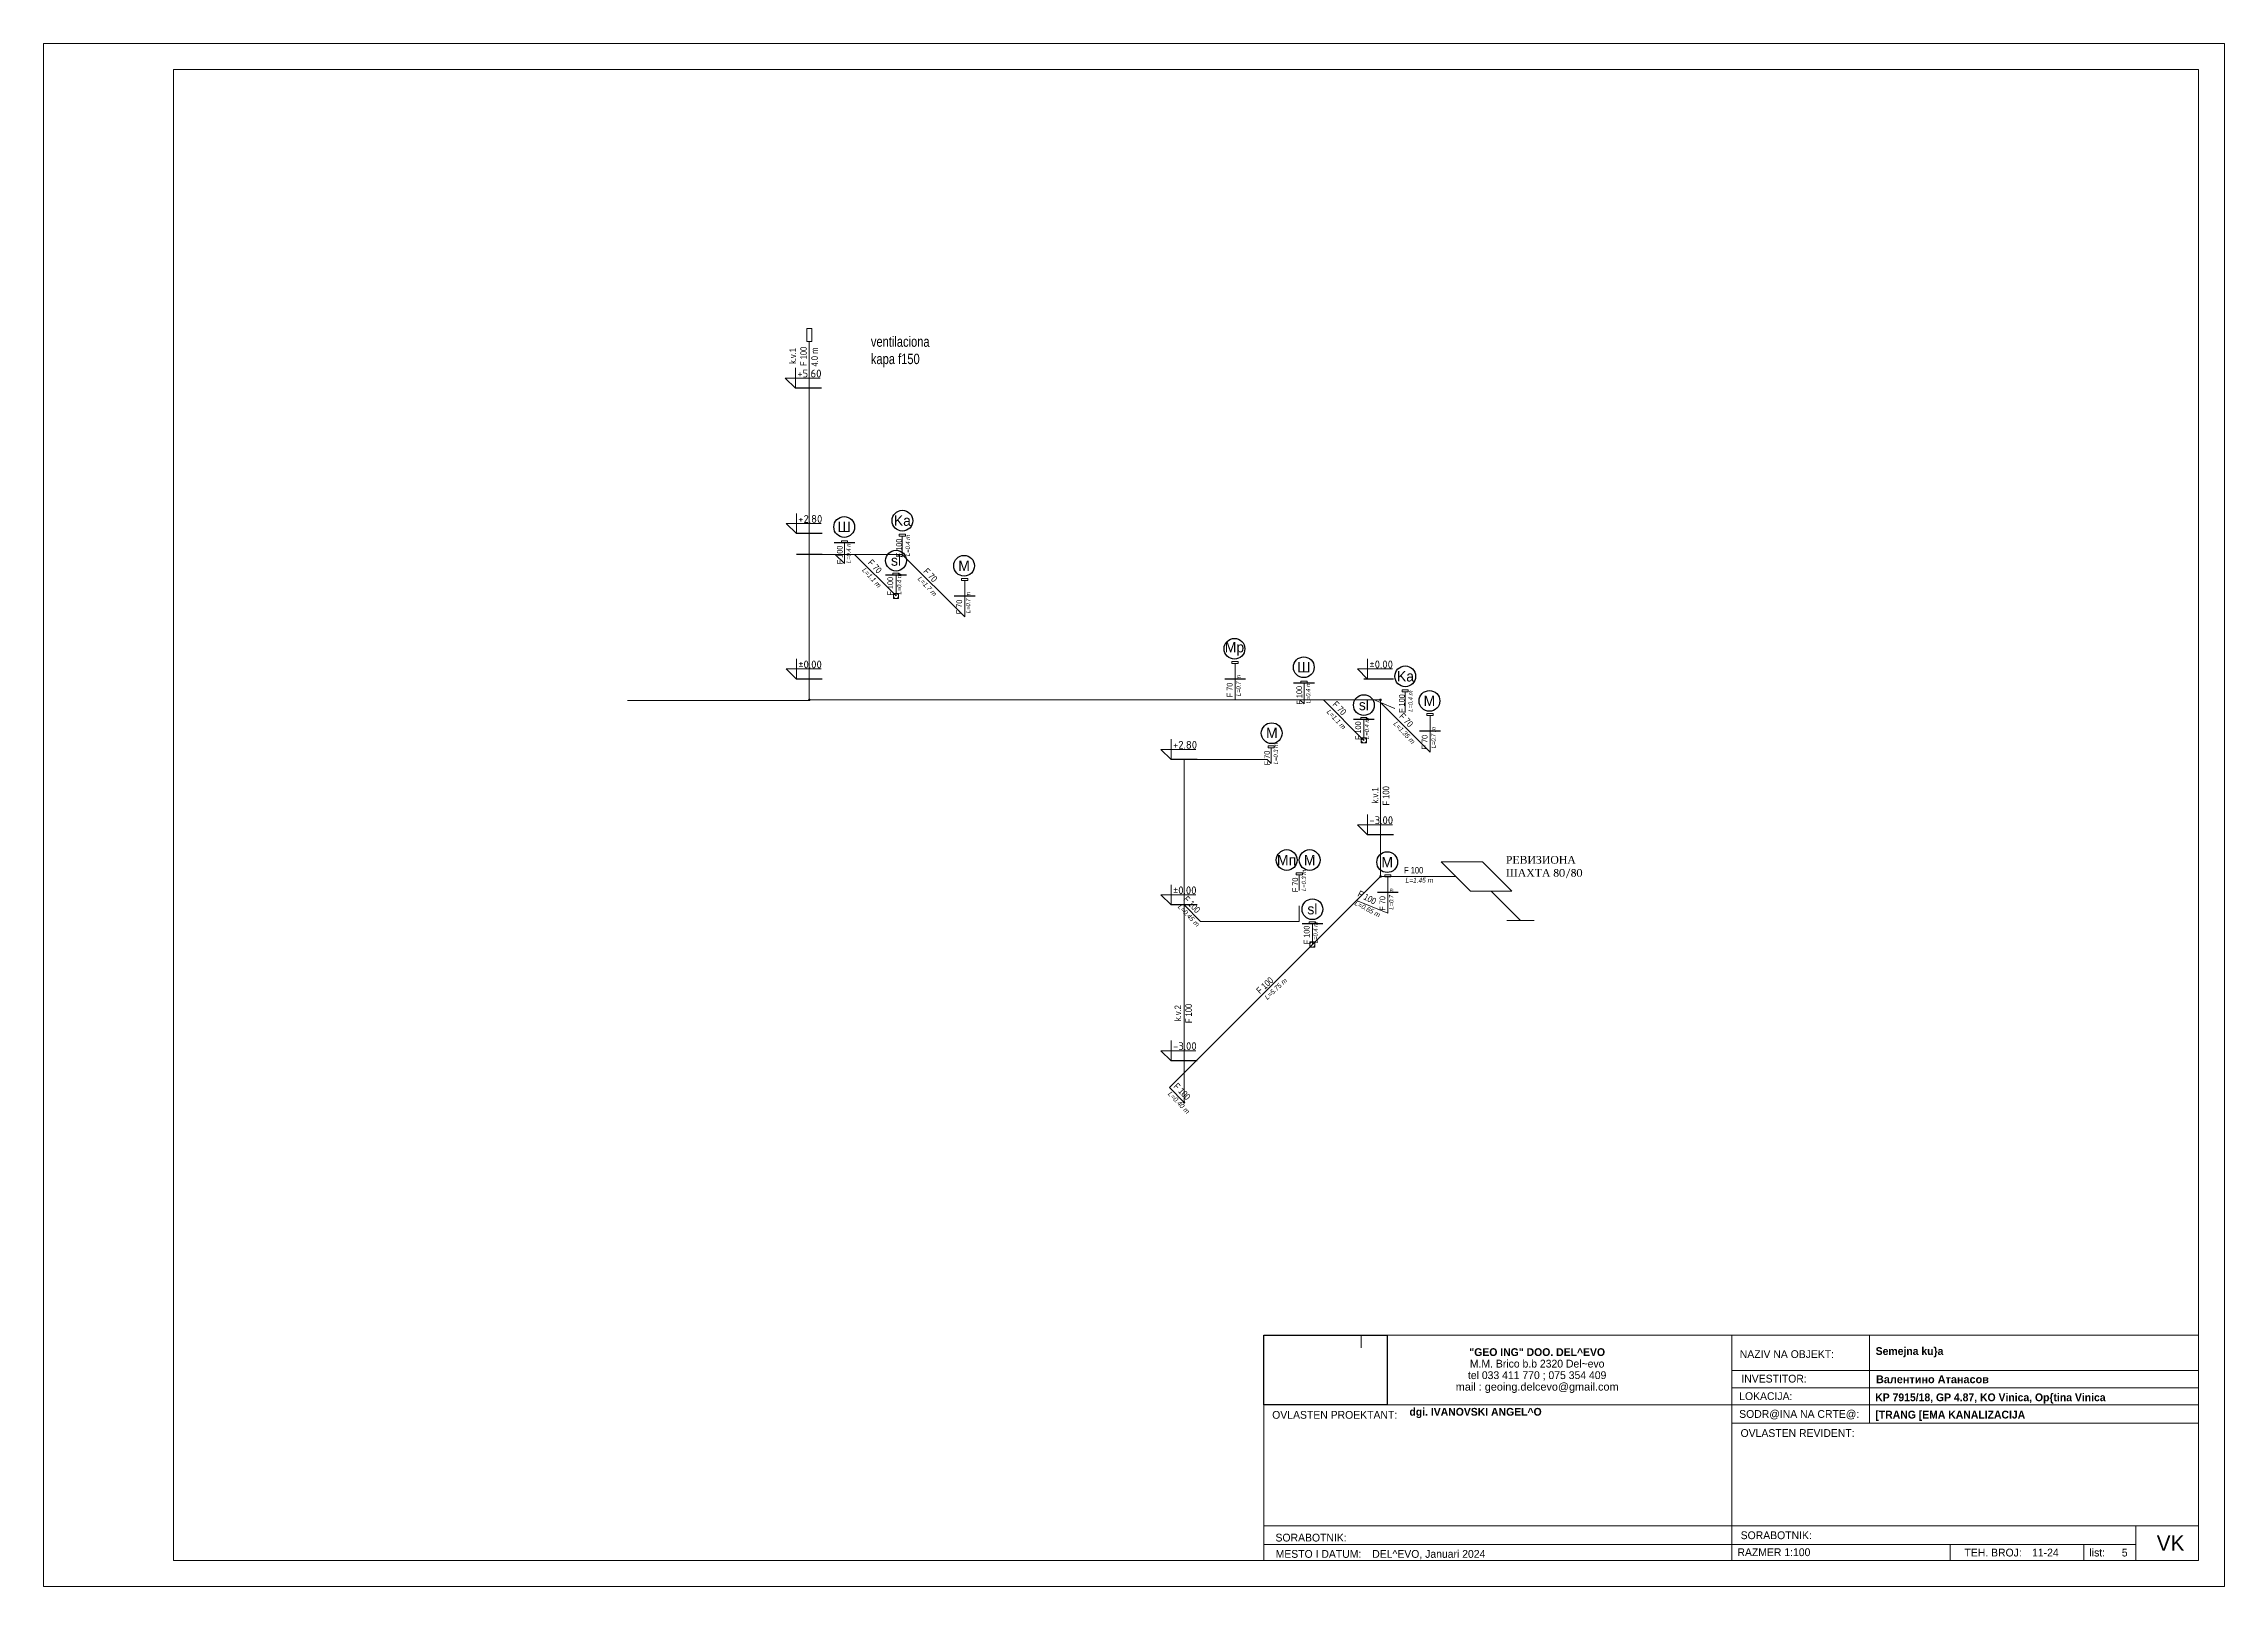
# Model space of a CAD drawing. Extents: x 19704 to 238216, y -31136 to 55916.
# Drawn here: x 94942 to 136942, y 26216 to 55916 of the extents above; entities that cross this region are included whole.
import ezdxf

# ---------------------------------------------------------------- set-up
doc = ezdxf.new("R2010")
doc.units = 0
doc.header["$LTSCALE"] = 5
doc.header["$MEASUREMENT"] = 0
doc.linetypes.add('ACAD_ISO03W100', pattern=[30, 12, -18])
doc.linetypes.add('Dot & Dashed', pattern=[670.277762, 317.5, -176.388889, 0, -176.388874])
for name, color, linetype, lineweight in [('0.30', 7, 'Continuous', 30), ('2D Drafting - General_Pen_No__6', 5, 'Continuous', 13), ('kanalizacija', 245, 'Continuous', 35), ('koti', 250, 'Continuous', 13), ('Lines_Pen_No__1', 7, 'Continuous', 13), ('Pecat_Pen_No__1', 7, 'Continuous', 13), ('Roofs_Pen_No__1', 7, 'Continuous', 13), ('Text blocks_Pen_No__1', 7, 'Continuous', 13)]:
    doc.layers.add(name, color=color, linetype=linetype, lineweight=lineweight)
doc.layers.add('Lines_Pen_No__99', color=7, linetype='Continuous', lineweight=13, true_color=0xaad2ff)
doc.layers.add('OSKI', color=7, linetype='Continuous', lineweight=20, true_color=0x156a84)
doc.styles.add('GENERATED_STYLE_1', font='GOTHIC.TTF')
doc.styles.add('GENERATED_STYLE_5', font='arialbd.ttf')
doc.styles.add('GENERATED_STYLE_6', font='Cambria Math.ttf')
doc.styles.add('KIRILICA', font='MCSWIS.TTF', dxfattribs={"width": 0.8, "height": 20})
picture_1 = doc.add_image_def('image1.jpg', size_in_pixel=(1216, 687))

msp = doc.modelspace()

# ---------------------------------------------------------------- linework, layer by layer
at = {"color": 6, "linetype": 'ACAD_ISO03W100', "lineweight": 13, "ltscale": 5}
for p, q in [((120688.9, 43233.5), (121163.5, 43036.9)), ((119125.3, 39015.1), (119125.3, 39615.1))]:
    msp.add_line(p, q, dxfattribs=at)
for centre in [(110361, 46611.7), (111481.5, 46732.6), (111358.5, 45963.6), (112669.3, 45865.1), (117877.3, 44267.2), (119211.7, 43911), (121166.1, 43736), (120369.1, 43183), (121631.9, 43262.9), (118593.7, 42640.9), (118883.2, 40199.6), (119324.9, 40199.6), (120818.4, 40158.8), (119377.7, 39252)]:
    msp.add_circle(centre, 200)
at = {"layer": '0.30'}
for p, q in [((109920.3, 49283.2), (109420.3, 49283.2)), ((109938.9, 46483.2), (109438.9, 46483.2)), ((110566.3, 46305.8), (110166.3, 46305.8)), ((109938.9, 46083.2), (109438.9, 46083.2)), ((111558.5, 45683.6), (111158.5, 45683.6)), ((112881, 45281.1), (112481, 45281.1)), ((109938.9, 43683.2), (109438.9, 43683.2)), ((118088.9, 43683.2), (117688.9, 43683.2)), ((120768.9, 43681.2), (120368.9, 43681.2)), ((120938.9, 43683.2), (120438.9, 43683.2)), ((119417, 43605.1), (119017, 43605.1)), ((120569.1, 42903), (120169.1, 42903)), ((121843.5, 42678.9), (121443.5, 42678.9)), ((117155.9, 42134.5), (116655.9, 42134.5)), ((120938.9, 40683.2), (120438.9, 40683.2)), ((121030.1, 39574.7), (120630.1, 39574.7)), ((117155.9, 39334.5), (116655.9, 39334.5)), ((119577.7, 38972), (119177.7, 38972)), ((117155.9, 36334.5), (116655.9, 36334.5))]:
    msp.add_line(p, q, dxfattribs=at)
at = {"layer": '2D Drafting - General_Pen_No__6'}
for p, q in [((109688.9, 49283.2), (109688.9, 50183.2)), ((109688.9, 46483.2), (109688.9, 49283.2)), ((109688.9, 43683.2), (109688.9, 46483.2)), ((110366.3, 45905.8), (110366.3, 46305.8)), ((111478.9, 46033.5), (111478.9, 46433.5)), ((109688.9, 46083.2), (110188.9, 46083.2)), ((110188.9, 46083.2), (110366.3, 45905.8)), ((110188.9, 46083.2), (110558.9, 46083.2)), ((110558.9, 46083.2), (111358.5, 45283.6)), ((110558.9, 46083.2), (111478.9, 46083.2)), ((111358.9, 46083.2), (111478.9, 46033.5)), ((111478.9, 46083.2), (111358.9, 46083.2)), ((111478.9, 46083.2), (112681, 44881.1)), ((111358.5, 45283.6), (111358.5, 45683.6)), ((112681, 45581.1), (112681, 45281.1)), ((112681, 44881.1), (112681, 45281.1)), ((109688.9, 43683.2), (109688.9, 43283.2)), ((117888.9, 43983.2), (117888.9, 43683.2)), ((117888.9, 43283.2), (117888.9, 43683.2)), ((120688.9, 43283.2), (109688.9, 43283.2)), ((119138.9, 43283.2), (119217, 43205.1)), ((119217, 43205.1), (119217, 43605.1)), ((119588.9, 43283.2), (120369.1, 42503)), ((120568.9, 43283.2), (120688.9, 43233.5)), ((120688.9, 43283.2), (120688.9, 39883.2)), ((121163.5, 43036.9), (121163.5, 43436.9)), ((120369.1, 42503), (120369.1, 42903)), ((120688.9, 43233.5), (121643.5, 42278.9)), ((121643.5, 42978.9), (121643.5, 42678.9)), ((121643.5, 42278.9), (121643.5, 42678.9)), ((116905.9, 39334.5), (116905.9, 42134.5)), ((116905.9, 42134.5), (118505.9, 42134.5)), ((118505.9, 42134.5), (118584, 42056.4)), ((118584, 42356.4), (118584, 42056.4)), ((119125.3, 39915.1), (119125.3, 39615.1)), ((116623.1, 35817.3), (120688.9, 39883.2)), ((120688.9, 39883.2), (122138.9, 39883.2)), ((120830.1, 39874.7), (120830.1, 39574.7)), ((120830.1, 39174.7), (120830.1, 39574.7)), ((122821.8, 39600.3), (123387.5, 39034.7)), ((116905.9, 39334.5), (116905.9, 35534.5)), ((116905.9, 39334.5), (117225.3, 39015.1)), ((120229.3, 39423.6), (120830.1, 39174.7)), ((117225.3, 39015.1), (119125.3, 39015.1)), ((119377.7, 38572), (119377.7, 38972)), ((123649.5, 39034.7), (123125.4, 39034.7)), ((116623.1, 35817.3), (116905.9, 35534.5))]:
    msp.add_line(p, q, dxfattribs=at)
at = {"layer": '2D Drafting - General_Pen_No__6', "flags": 128}
msp.add_lwpolyline([(109738.9, 50183.2), (109638.9, 50183.2), (109638.9, 50433.2), (109738.9, 50433.2), (109738.9, 50183.2)], dxfattribs=at)
at = {"layer": '2D Drafting - General_Pen_No__6'}
for points in [[(110426.3, 46305.8), (110306.3, 46305.8), (110306.3, 46345.8), (110426.3, 46345.8)], [(111538.9, 46433.5), (111418.9, 46433.5), (111418.9, 46473.5), (111538.9, 46473.5)], [(111418.5, 45683.6), (111298.5, 45683.6), (111298.5, 45723.6), (111418.5, 45723.6)], [(112741, 45581.1), (112621, 45581.1), (112621, 45621.1), (112741, 45621.1)], [(117948.9, 43983.2), (117828.9, 43983.2), (117828.9, 44023.2), (117948.9, 44023.2)], [(119277, 43605.1), (119157, 43605.1), (119157, 43645.1), (119277, 43645.1)], [(121223.5, 43436.9), (121103.5, 43436.9), (121103.5, 43476.9), (121223.5, 43476.9)], [(120429.1, 42903), (120309.1, 42903), (120309.1, 42943), (120429.1, 42943)], [(121703.5, 42978.9), (121583.5, 42978.9), (121583.5, 43018.9), (121703.5, 43018.9)], [(118644, 42356.4), (118524, 42356.4), (118524, 42396.4), (118644, 42396.4)], [(119185.3, 39915.1), (119065.3, 39915.1), (119065.3, 39955.1), (119185.3, 39955.1)], [(120890.1, 39874.7), (120770.1, 39874.7), (120770.1, 39914.7), (120890.1, 39914.7)], [(119437.7, 38972), (119317.7, 38972), (119317.7, 39012), (119437.7, 39012)]]:
    msp.add_lwpolyline(points, close=True, dxfattribs=at)
for points in [[(109694.5, 43269.2), (106189.5, 43268.2)], [(123221.8, 39600.3), (122421.8, 39600.3), (121856.1, 40166), (122656.1, 40166), (123221.8, 39600.3)]]:
    msp.add_lwpolyline(points, dxfattribs=at)
at = {"layer": 'koti'}
for p, q in [((109225.3, 49478.2), (109420.3, 49283.2)), ((109243.9, 46678.2), (109438.9, 46483.2)), ((109243.9, 43878.2), (109438.9, 43683.2)), ((120243.9, 43878.2), (120438.9, 43683.2)), ((116460.9, 42329.5), (116655.9, 42134.5)), ((120243.9, 40878.2), (120438.9, 40683.2)), ((116460.9, 39529.5), (116655.9, 39334.5)), ((116460.9, 36529.5), (116655.9, 36334.5))]:
    msp.add_line(p, q, dxfattribs=at)
for points in [[(109420.3, 49478.2), (109420.3, 49673.2)], [(109900.1, 49478.2), (109225.3, 49478.2)], [(109420.3, 49478.2), (109420.3, 49283.2)], [(109918.8, 46678.2), (109243.9, 46678.2)], [(109438.9, 46678.2), (109438.9, 46873.2)], [(109438.9, 46678.2), (109438.9, 46483.2)], [(109918.8, 43878.2), (109243.9, 43878.2)], [(109438.9, 43878.2), (109438.9, 44073.2)], [(109438.9, 43878.2), (109438.9, 43683.2)], [(120918.8, 43878.2), (120243.9, 43878.2)], [(120438.9, 43878.2), (120438.9, 44073.2)], [(120438.9, 43878.2), (120438.9, 43683.2)], [(116655.9, 42329.5), (116655.9, 42524.5)], [(117135.7, 42329.5), (116460.9, 42329.5)], [(116655.9, 42329.5), (116655.9, 42134.5)], [(120918.8, 40878.2), (120243.9, 40878.2)], [(120438.9, 40878.2), (120438.9, 41073.2)], [(120438.9, 40878.2), (120438.9, 40683.2)], [(117135.7, 39529.5), (116460.9, 39529.5)], [(116655.9, 39529.5), (116655.9, 39724.5)], [(116655.9, 39529.5), (116655.9, 39334.5)], [(116655.9, 36529.5), (116655.9, 36724.5)], [(117135.7, 36529.5), (116460.9, 36529.5)], [(116655.9, 36529.5), (116655.9, 36334.5)]]:
    msp.add_lwpolyline(points, dxfattribs=at)
at = {"layer": 'Lines_Pen_No__1', "linetype": 'Continuous'}
for p, q in [((136442, 31050.9), (127452.9, 31050.9)), ((127452.9, 29358.9), (136442, 29358.9)), ((131661.9, 27020), (131661.9, 26716.5)), ((134235.8, 27020), (134235.8, 26716.5))]:
    msp.add_line(p, q, dxfattribs=at)
at = {"layer": 'Lines_Pen_No__1'}
msp.add_line((127452.9, 26716.5), (127452.9, 31050.9), dxfattribs=at)
at = {"layer": 'Lines_Pen_No__1', "linetype": 'Continuous', "flags": 128}
for points in [[(118442, 31050.9), (127452.9, 31050.9)], [(118442, 26716.5), (118442, 31050.9), (127452.9, 31050.9)], [(130108.9, 31050.9), (130108.9, 29358.9)], [(127452.9, 30369.4), (136442, 30369.4)], [(127452.9, 30039.4), (136442, 30039.4)], [(118442, 29709.4), (127452.9, 29709.4)], [(127452.9, 29709.4), (136442, 29709.4)], [(118442, 27380.9), (136442, 27380.9)], [(135235.8, 27080.9), (135235.8, 26716.5), (135235.8, 27380.9)], [(118442, 27020), (135235.8, 27020)], [(118442, 26716.5), (136442, 26716.5)]]:
    msp.add_lwpolyline(points, dxfattribs=at)
at = {"layer": 'Lines_Pen_No__1', "linetype": 'Continuous'}
for centre, radius in [((111358.5, 45283.6), 50), ((109688.9, 43283.2), 15), ((120688.9, 43283.2), 15), ((120369.1, 42503), 50), ((120688.9, 39883.2), 15), ((119377.7, 38572), 50), ((116905.9, 35534.5), 15)]:
    msp.add_circle(centre, radius, dxfattribs=at)
at = {"layer": 'Lines_Pen_No__99', "linetype": 'Continuous', "flags": 128}
for points in [[(111308.5, 45283.6), (111308.5, 45333.6), (111408.5, 45333.6), (111408.5, 45233.6), (111308.5, 45233.6)], [(120319.1, 42503), (120319.1, 42553), (120419.1, 42553), (120419.1, 42453), (120319.1, 42453)], [(119327.7, 38572), (119327.7, 38622), (119427.7, 38622), (119427.7, 38522), (119327.7, 38522)]]:
    msp.add_lwpolyline(points, close=True, dxfattribs=at)
at = {"layer": 'OSKI', "linetype": 'Dot & Dashed'}
msp.add_line((120317, 31050.9), (120317, 30807.3), dxfattribs=at)
at = {"layer": 'Roofs_Pen_No__1'}
for points in [[(94942, 26216.5), (136942, 26216.5), (136942, 55916.5), (94942, 55916.5)], [(97442, 26716.5), (136442, 26716.5), (136442, 55416.5), (97442, 55416.5)]]:
    msp.add_lwpolyline(points, close=True, dxfattribs=at)

# ---------------------------------------------------------------- texts
at = {"color": 7, "lineweight": 15, "extrusion": (0, 0, -1), "char_height": 200, "width": 250, "attachment_point": 5, "text_direction": (-1, 0, 0), "style": 'GENERATED_STYLE_1'}
for s, insert in [('{\\fArial|b0|i0|c204|p34;Ш}', (110361, 46611.7)), ('{\\fMAC C Swiss|b0|i0|c0|p34;M}', (112669.3, 45865.1)), ('{\\fArial|b0|i0|c204|p34;Ш}', (119211.7, 43911)), ('{\\fMAC C Swiss|b0|i0|c0|p34;M}', (121631.9, 43262.9)), ('{\\fMAC C Swiss|b0|i0|c0|p34;M}', (118597.3, 42646.1)), ('{\\fMAC C Swiss|b0|i0|c0|p34;M}', (119324.9, 40199.6)), ('{\\fMAC C Swiss|b0|i0|c0|p34;M}', (120818.4, 40158.8))]:
    msp.add_mtext(s, dxfattribs=dict(at, insert=insert))
at = {"color": 7, "lineweight": 15, "char_height": 200, "width": 250, "attachment_point": 5, "style": 'GENERATED_STYLE_1'}
for s, insert in [('{\\fMAC C Swiss|b0|i0|c0|p34;Ka}', (111481.5, 46732.6)), ('{\\fMAC C Swiss|b0|i0|c0|p34;sl}', (111358.5, 45963.6)), ('{\\fMAC C Swiss|b0|i0|c0|p34;Mp}', (117877.3, 44267.2)), ('{\\fMAC C Swiss|b0|i0|c0|p34;Ka}', (121170.8, 43736)), ('{\\fMAC C Swiss|b0|i0|c0|p34;sl}', (120369.1, 43183)), ('{\\fMAC C Swiss|b0|i0|c0|p34;M\\fArial|b0|i0|c204|p34;п}', (118883.2, 40199.6)), ('{\\fMAC C Swiss|b0|i0|c0|p34;sl}', (119378, 39252))]:
    msp.add_mtext(s, dxfattribs=dict(at, insert=insert))
at = {"layer": '2D Drafting - General_Pen_No__6', "insert": (110874.9, 50280.3), "char_height": 200, "width": 2045.44, "attachment_point": 1, "style": 'KIRILICA'}
msp.add_mtext('ventilaciona \\Pkapa f150', dxfattribs=at)
at = {"layer": 'kanalizacija', "ltscale": 50, "attachment_point": 1, "style": 'KIRILICA'}
for s, insert, char_height, width, rotation in [(' k.v.1\\PF 100', (109306.8, 49708.8), 125, 593.899, 90), ('4.0 m', (109728.4, 49700.6), 125, 551.402, 90), (' F 100\\P{\\H0.75x;  \\fArial|b0|i1|c0|p34;L\\fMacedonian Tms|b0|i1|c0|p18;=0.4\\fArial|b0|i1|c0|p34; m}', (110220, 45854), 110, 670.693, 90), (' F 100\\P{\\H0.75x;  \\fArial|b0|i1|c0|p34;L\\fMacedonian Tms|b0|i1|c0|p18;=0.4\\fArial|b0|i1|c0|p34; m}', (111360.2, 45989.5), 110, 670.693, 90), (' F 70\\P{\\H0.75x;  \\fArial|b0|i1|c0|p34;L\\fMacedonian Tms|b0|i1|c0|p18;=1.1\\fArial|b0|i1|c0|p34; m\\fMacedonian Tms|b0|i1|c0|p18; }', (110870.9, 46030.2), 125, 670.693, 313.13262), (' F 70\\P{\\H0.75x;  \\fArial|b0|i1|c0|p34;L\\fMacedonian Tms|b0|i1|c0|p18;=1.7\\fArial|b0|i1|c0|p34; m\\fMacedonian Tms|b0|i1|c0|p18; }', (111940.7, 45863.8), 125, 670.693, 313.13262), (' F 100\\P{\\H0.75x;  \\fArial|b0|i1|c0|p34;L\\fMacedonian Tms|b0|i1|c0|p18;=0.4\\fArial|b0|i1|c0|p34; m}', (111193.6, 45250.4), 110, 670.693, 90), (' F 70\\P{\\H0.75x;  \\fArial|b0|i1|c0|p34;L\\fMacedonian Tms|b0|i1|c0|p18;=0.7\\fArial|b0|i1|c0|p34; m}', (112522, 44890.8), 110, 670.693, 90), (' F 70\\P{\\H0.75x;  \\fArial|b0|i1|c0|p34;L\\fMacedonian Tms|b0|i1|c0|p18;=0.7\\fArial|b0|i1|c0|p34; m}', (117729.9, 43292.9), 110, 670.693, 90), (' F 100\\P{\\H0.75x;  \\fArial|b0|i1|c0|p34;L\\fMacedonian Tms|b0|i1|c0|p18;=0.4\\fArial|b0|i1|c0|p34; m}', (119074.5, 43151.2), 110, 670.693, 90.86492), (' F 70\\P{\\H0.75x;  \\fArial|b0|i1|c0|p34;L\\fMacedonian Tms|b0|i1|c0|p18;=1.1\\fArial|b0|i1|c0|p34; m\\fMacedonian Tms|b0|i1|c0|p18; }', (119818.5, 43302.5), 125, 670.693, 313.13262), (' F 100\\P{\\H0.75x;  \\fArial|b0|i1|c0|p34;L\\fMacedonian Tms|b0|i1|c0|p18;=0.4\\fArial|b0|i1|c0|p34; m}', (121044.8, 42992.9), 110, 670.693, 90), (' F 100\\P{\\H0.75x;  \\fArial|b0|i1|c0|p34;L\\fMacedonian Tms|b0|i1|c0|p18;=0.4\\fArial|b0|i1|c0|p34; m}', (120204.2, 42469.8), 110, 670.693, 90), (' F 70\\P{\\H0.75x;  \\fArial|b0|i1|c0|p34;L\\fMacedonian Tms|b0|i1|c0|p18;=1.35\\fArial|b0|i1|c0|p34; m\\fMacedonian Tms|b0|i1|c0|p18; }', (121104, 43072.7), 125, 670.693, 313.13262), (' F 70\\P{\\H0.75x;  \\fArial|b0|i1|c0|p34;L\\fMacedonian Tms|b0|i1|c0|p18;=0.7\\fArial|b0|i1|c0|p34; m}', (121484.5, 42288.6), 110, 670.693, 90), (' F 70\\P{\\H0.75x;  \\fArial|b0|i1|c0|p34;L\\fMacedonian Tms|b0|i1|c0|p18;=0.3\\fArial|b0|i1|c0|p34; m}', (118449, 41983.1), 110, 670.693, 90), (' k.v.1\\PF 100', (120523.8, 41250), 125, 593.899, 90), (' F 70\\P{\\H0.75x;  \\fArial|b0|i1|c0|p34;L\\fMacedonian Tms|b0|i1|c0|p18;=0.3\\fArial|b0|i1|c0|p34; m}', (118990.3, 39541.8), 110, 670.693, 90), (' F 100\\P{\\H0.75x;  \\fArial|b0|i1|c0|p34;L\\fMacedonian Tms|b0|i1|c0|p18;=0.45\\fArial|b0|i1|c0|p34; m}', (116947.2, 39550.6), 125, 670.693, 313.92336), (' F 100\\P{\\H0.75x;  \\fArial|b0|i1|c0|p34;L\\fMacedonian Tms|b0|i1|c0|p18;=0.65\\fArial|b0|i1|c0|p34; m\\fMacedonian Tms|b0|i1|c0|p18; }', (120258.7, 39639.2), 125, 670.693, 332.435), (' F 70\\P{\\H0.75x;  \\fArial|b0|i1|c0|p34;L\\fMacedonian Tms|b0|i1|c0|p18;=0.7\\fArial|b0|i1|c0|p34; m}', (120671, 39184.4), 110, 670.693, 90), (' F 100\\P{\\H0.75x;  \\fArial|b0|i1|c0|p34;L\\fMacedonian Tms|b0|i1|c0|p18;=0.4\\fArial|b0|i1|c0|p34; m}', (119212.7, 38538.8), 110, 670.693, 90), (' F 100\\P{\\H0.75x;  \\fArial|b0|i1|c0|p34;L\\fMacedonian Tms|b0|i1|c0|p18;=5.75\\fArial|b0|i1|c0|p34; m}', (118253, 37678.8), 125, 670.693, 42.83864), (' k.v.2\\PF 100', (116723, 37059.6), 125, 593.899, 90), (' F 100\\P{\\H0.75x;  \\fArial|b0|i1|c0|p34;L\\fMacedonian Tms|b0|i1|c0|p18;=0.40\\fArial|b0|i1|c0|p34; m}', (116756.4, 35949.2), 125, 670.693, 313.92336)]:
    msp.add_mtext(s, dxfattribs=dict(at, insert=insert, char_height=char_height, width=width, rotation=rotation))
at = {"layer": 'kanalizacija', "ltscale": 50, "insert": (121101.2, 40065.5), "char_height": 125, "width": 670.693, "attachment_point": 1, "style": 'KIRILICA'}
msp.add_mtext(' F 100\\P{\\H0.75x;  \\fArial|b0|i1|c0|p34;L\\fMacedonian Tms|b0|i1|c0|p18;=1.45\\fArial|b0|i1|c0|p34; m}', dxfattribs=at)
at = {"layer": 'koti', "char_height": 150, "width": 325.258, "attachment_point": 1}
for s, insert in [('{\\fISOCPEUR|b0|i0|c0|p34;+5.60}', (109456.4, 49640.8)), ('{\\fISOCPEUR|b0|i0|c0|p34;+2.80}', (109475.1, 46840.8)), ('{\\fISOCPEUR|b0|i0|c0|p34;%%P0.00}', (109475.1, 44040.8)), ('{\\fISOCPEUR|b0|i0|c0|p34;%%P0.00}', (120475.1, 44040.8)), ('{\\fISOCPEUR|b0|i0|c0|p34;+2.80}', (116692, 42492)), ('{\\fISOCPEUR|b0|i0|c0|p34;-3.00}', (120475.1, 41040.8)), ('{\\fISOCPEUR|b0|i0|c0|p34;%%P0.00}', (116692, 39692)), ('{\\fISOCPEUR|b0|i0|c0|p34;-3.00}', (116692, 36692))]:
    msp.add_mtext(s, dxfattribs=dict(at, insert=insert))
at = {"layer": 'Pecat_Pen_No__1', "linetype": 'Continuous', "insert": (123706.6, 30370.6), "char_height": 150, "attachment_point": 5, "line_spacing_factor": 0.887159, "style": 'GENERATED_STYLE_5'}
msp.add_mtext('\\A1;{\\fMAC C Swiss|b1|i0|c0|p34;"GEO ING" DOO. DEL^ EVO}\\P{\\fMAC C Swiss|b0|i0|c0|p34;M.M. Brico b.b 2320 Del~evo \\Ptel 033 411 770 ; 075 354 409 \\P\\fArial|b0|i0|c0|p34;mail : geoing.delcevo@gmail.com}', dxfattribs=at)
at = {"layer": 'Pecat_Pen_No__1', "linetype": 'Continuous', "style": 'GENERATED_STYLE_5'}
for s, insert, char_height, attachment_point in [('\\pqc;{\\fMAC C Swiss|b0|i0|c0|p0;NAZIV NA OBJEKT:}', (128516.8, 30762.6), 150, 2), ('{\\fMAC C Swiss|b1|i0|c0|p34;Semejna ku\\}a}', (130225.8, 30822), 150, 1), ('\\pqc;{\\fMAC C Swiss|b0|i0|c0|p0;INVESTITOR:}', (128269, 30290.4), 150, 2), ('{\\fArial|b1|i0|c204|p34;Валентино Атанасов}', (130232.1, 30278), 150, 1), ('\\pqc;{\\fMAC C Swiss|b0|i0|c0|p0;LOKACIJA:}', (128110.2, 29953.4), 150, 2), ('\\A1;{\\fMAC C Swiss|b1|i0|c0|p34; KP 7915/18, GP 4.87, KO Vinica, Op\\{tina Vinica}', (130161.5, 29931), 150, 1), ('{\\fMAC C Swiss|b0|i0|c0|p34;OVLASTEN PROEKTANT:}', (118604, 29593.4), 150, 1), (' {\\fMAC C Swiss|b1|i0|c0|p34;dgi. IVANOVSKI ANGEL^ O}', (121188.7, 29652), 150, 1), ('\\pqc;{\\fMAC C Swiss|b0|i0|c0|p0;SODR@INA NA CRTE@:}', (128753.9, 29610.5), 150, 2), ('{\\fMAC C Swiss|b1|i0|c0|p34;[TRANG [EMA KANALIZACIJA}', (130220, 29598), 150, 1), ('\\pqc;{\\fMAC C Swiss|b0|i0|c0|p0;OVLASTEN REVIDENT:}', (128722.2, 29242.9), 150, 2), ('\\pqc;{\\fMAC C Swiss|b0|i0|c0|p0;SORABOTNIK:}', (119352.9, 27230.3), 150, 2), ('\\pqc;{\\fMAC C Swiss|b0|i0|c0|p0;MESTO I DATUM:}', (119494.8, 26916.2), 150, 2), ('{\\fMAC C Swiss|b0|i0|c0|p34;DEL^ EVO, Januari 2024}', (120529.8, 26916.2), 150, 1), ('{\\fMAC C Swiss|b0|i0|c0|p0;\\A1;RAZMER 1:100^I}', (127564, 26948.6), 150, 1), ('\\pqc;{\\fMAC C Swiss|b0|i0|c0|p0;SORABOTNIK:}', (128311.3, 27275.5), 150, 2), ('\\pqc;{\\fMAC C Swiss|b0|i0|c0|p0;TEH. BROJ:}', (132488.4, 26942), 150, 2), ('{\\fMAC C Swiss|b0|i0|c0|p34;11-24}', (133238.4, 26942), 150, 1), ('{\\fMAC C Swiss|b0|i0|c0|p34;list:}', (134343.2, 26942), 150, 1), ('{\\fMAC C Swiss|b0|i0|c0|p34;VK}', (135905.7, 27051.1), 300, 5)]:
    msp.add_mtext(s, dxfattribs=dict(at, insert=insert, char_height=char_height, attachment_point=attachment_point))
at = {"layer": 'Pecat_Pen_No__1', "linetype": 'Continuous', "insert": (134966.8, 26942), "char_height": 150, "width": 54.318, "attachment_point": 1, "style": 'GENERATED_STYLE_5'}
msp.add_mtext('{\\fMAC C Swiss|b0|i0|c0|p34;5}', dxfattribs=at)
at = {"layer": 'Text blocks_Pen_No__1', "linetype": 'Continuous', "insert": (123104.2, 40278), "char_height": 150, "attachment_point": 1, "style": 'GENERATED_STYLE_6'}
msp.add_mtext('{\\fTimes New Roman CYR|b0|i0|c204|p18;РЕВИЗИОНА\\PШАХТА }80/80', dxfattribs=at)

# ---------------------------------------------------------------- pictures from other files: only their frames are drawn
image = msp.add_image(picture_1, insert=(118442, 29709.4), size_in_units=(2374.5, 1341.5))
image.dxf.flags = 7

doc.saveas('drawing.dxf')
